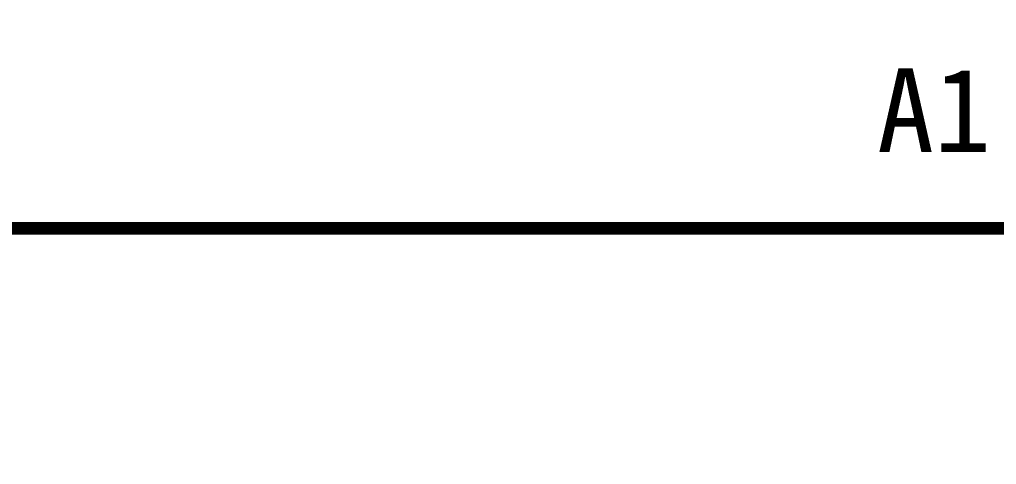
# Model space of a CAD drawing. Extents: x 782294 to 1727252, y -631030 to 17645.
# Drawn here: x 1451413 to 1462939, y -455539 to -450292 of the extents above; entities that cross this region are included whole.
import ezdxf
from ezdxf.enums import TextEntityAlignment as Align

# ---------------------------------------------------------------- set-up
doc = ezdxf.new("R2010")
doc.units = 0
doc.layers.get('Defpoints').update_dxf_attribs({"color": 210})
doc.layers.add('0-cxFrame', color=155, linetype='Continuous')
doc.layers.add('0-cxText', color=131, linetype='Continuous', lineweight=25)
doc.styles.add('cx_tuming', font='simhei.ttf')
doc.styles.add('cx_tuqian1', font='')
doc.styles.add('黑体', font='simhei.ttf', dxfattribs={"height": 12})
doc.styles.get('cx_tuqian1').set_extended_font_data('SimSun')

# ---------------------------------------------------------------- blocks, each defined once
blk = doc.blocks.new('TK22.A1 L(Dragon)')
at = {"layer": '0-cxFrame', "color": 7, "const_width": 0.5}
blk.add_lwpolyline([(0, 0), (-841, 0), (-841, 594), (0, 594)], close=True, dxfattribs=at)
at = {"style": '黑体', "flags": 4}
blk.add_attdef('图幅', text='', height=3.3, dxfattribs=at).set_placement((-40, 3), align=Align.RIGHT)
at = {"layer": '0-cxText', "flags": 4}
for tag, height, style, p in [('建设单位', 3.5, 'cx_tuming', (-45, 240)), ('项目名称', 3.5, 'cx_tuming', (-45, 210)), ('子项名称', 3.5, 'cx_tuming', (-45, 180)), ('工程编号', 3.3, 'cx_tuqian1', (-35, 165)), ('图名1', 3.5, 'cx_tuming', (-45, 87)), ('图名2', 3.5, 'cx_tuming', (-45, 79)), ('图名3', 3.5, 'cx_tuming', (-45, 71)), ('出图日期', 3.3, 'cx_tuqian1', (-39, 60)), ('专业', 3.3, 'cx_tuqian1', (-55, 52)), ('图号', 3.3, 'cx_tuqian1', (-55, 44)), ('版次', 3.3, 'cx_tuqian1', (-20, 44))]:
    blk.add_attdef(tag, text='', height=height, dxfattribs=dict(at, style=style)).set_placement(p, align=Align.MIDDLE)
at = {"layer": 'Defpoints', "color": 6, "flags": 4}
for tag, height, style, p in [('tufu', 3.3, '黑体', (-12, 12)), ('dwfname', 4, 'cx_tuqian1', (-80, 3))]:
    blk.add_attdef(tag, text='', height=height, dxfattribs=dict(at, style=style)).set_placement(p, align=Align.RIGHT)

msp = doc.modelspace()

# ---------------------------------------------------------------- block references
at = {"layer": '0-cxFrame'}
ref = msp.add_blockref('TK22.A1 L(Dragon)', (1474876.7, -452755.4), dxfattribs=dict(at, xscale=300, yscale=300, zscale=300))
ref.add_attrib('图幅', 'A1', dxfattribs={"layer": '0', "height": 990, "style": '黑体'}).set_placement((1462876.7, -451855.4), align=Align.RIGHT)
at = {"layer": '0-cxFrame', "xscale": 300, "yscale": 300, "zscale": 300}
msp.add_blockref('TK22.A1 L(Dragon)', (1474876.7, -630955.4), dxfattribs=at)

doc.saveas('drawing.dxf')
